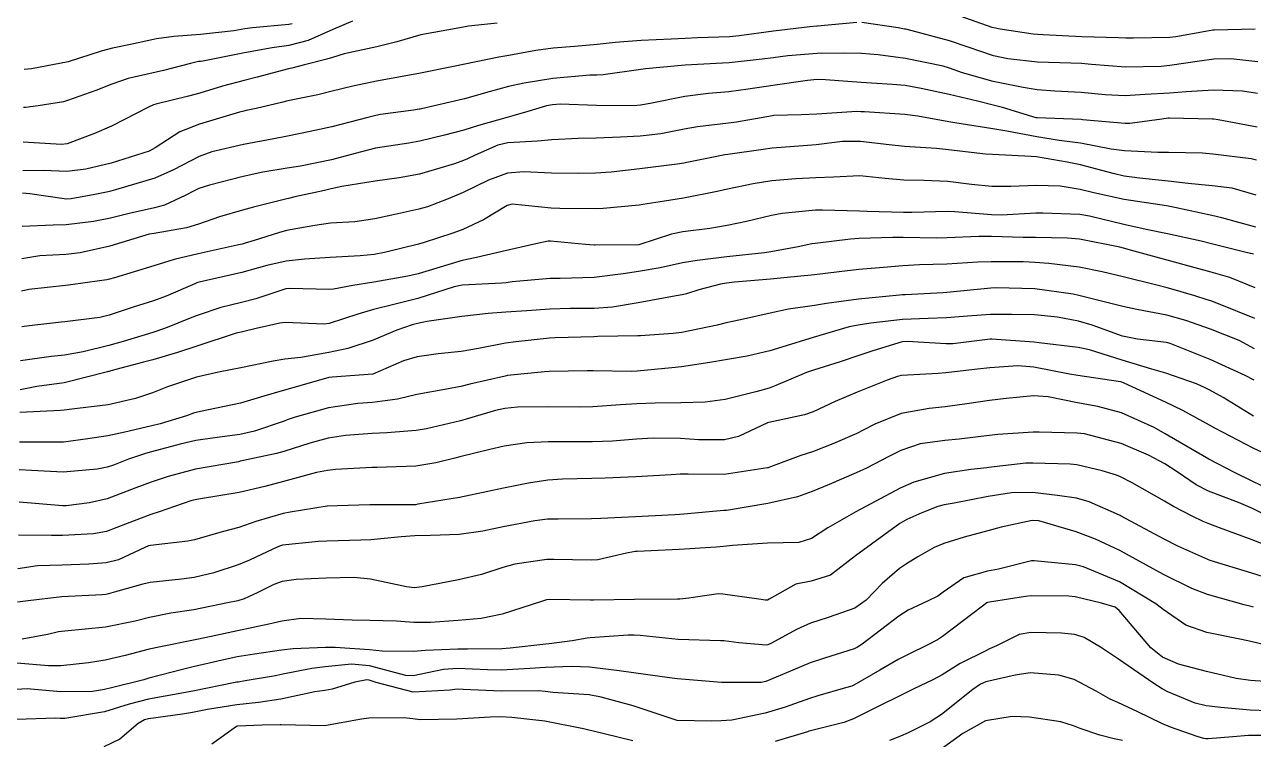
# Model space of a CAD drawing. Header units: metres. Extents: x 307586 to 320046, y 7427249 to 7434250.
# Drawn here: x 318620.1 to 318675.9, y 7430265.8 to 7430298.3 of the extents above; entities that cross this region are included whole.
import ezdxf

# ---------------------------------------------------------------- set-up
doc = ezdxf.new("R2010")
doc.units = ezdxf.units.M
doc.header["$MEASUREMENT"] = 0
doc.layers.add('Curvas de Nivel 1m', color=11, linetype='Continuous')
doc.layers.add('Curvas de Nivel 5m', color=15, linetype='Continuous')

msp = doc.modelspace()

# ---------------------------------------------------------------- linework, layer by layer
at = {"layer": 'Curvas de Nivel 1m', "flags": 128}
for points, elevation in [([(318675.942, 7430298.075), (318674.074, 7430298.034), (318674.013, 7430298.031), (318673.685, 7430297.974), (318672.332, 7430297.726), (318672.07, 7430297.703), (318670.41, 7430297.666), (318670.07, 7430297.67), (318669.734, 7430297.679), (318668.07, 7430297.734), (318666.307, 7430297.821), (318666.071, 7430297.837), (318665.866, 7430297.859), (318664.363, 7430298.086), (318664.074, 7430298.14), (318664.006, 7430298.158), (318662.084, 7430298.831)], 808), ([(318657.859, 7430298.379), (318656.074, 7430298.221), (318656.035, 7430298.219), (318655.722, 7430298.185), (318654.071, 7430297.983), (318652.517, 7430297.777), (318652.068, 7430297.737), (318650.626, 7430297.686), (318650.067, 7430297.656), (318649.428, 7430297.621), (318648.066, 7430297.564), (318646.881, 7430297.475), (318646.064, 7430297.382), (318645.039, 7430297.292), (318644.062, 7430297.218), (318643.289, 7430297.109), (318642.058, 7430296.886), (318641.607, 7430296.805), (318640.054, 7430296.488), (318639.542, 7430296.378), (318638.05, 7430296.076), (318636.64, 7430295.821), (318636.042, 7430295.718), (318634.977, 7430295.498), (318634.035, 7430295.257), (318633.392, 7430295.096), (318632.028, 7430294.818), (318631.743, 7430294.757), (318630.584, 7430294.484), (318630.132, 7430294.379), (318630.022, 7430294.353), (318629.833, 7430294.305), (318628.015, 7430293.773), (318627.122, 7430293.419), (318626.004, 7430292.689), (318625.724, 7430292.544), (318623.997, 7430292), (318622.86, 7430291.716), (318621.993, 7430291.61), (318620.937, 7430291.657), (318619.993, 7430291.65)], 807), ([(318641.521, 7430298.356), (318640.231, 7430298.209), (318640.071, 7430298.185), (318639.838, 7430298.141), (318638.067, 7430297.819), (318636.969, 7430297.506), (318636.062, 7430297.279), (318634.582, 7430296.966), (318634.056, 7430296.796), (318633.797, 7430296.711), (318632.782, 7430296.463), (318632.204, 7430296.315), (318632.05, 7430296.274), (318630.632, 7430295.896), (318630.042, 7430295.749), (318629.058, 7430295.485), (318628.033, 7430295.177), (318627.518, 7430295.037), (318626.025, 7430294.673), (318625.922, 7430294.644), (318625.698, 7430294.545), (318624.014, 7430293.681), (318623.253, 7430293.335), (318622.006, 7430292.869), (318621.756, 7430292.842), (318620.006, 7430292.949)], 808), ([(318634.954, 7430298.437), (318634.069, 7430298.069), (318632.954, 7430297.571), (318632.062, 7430297.334), (318631.312, 7430297.226), (318630.058, 7430297.004), (318628.166, 7430296.631), (318628.054, 7430296.619), (318627.969, 7430296.605), (318627.612, 7430296.524), (318626.381, 7430296.203), (318626.047, 7430296.127), (318624.769, 7430295.832), (318624.038, 7430295.584), (318623.314, 7430295.297), (318622.027, 7430294.834), (318621.832, 7430294.786), (318620.684, 7430294.603), (318620.112, 7430294.519), (318620.022, 7430294.517)], 809), ([(318676.059, 7430296.59), (318674.836, 7430296.734), (318674.06, 7430296.712), (318673.411, 7430296.625), (318672.057, 7430296.425), (318671.664, 7430296.386), (318670.056, 7430296.358), (318668.505, 7430296.481), (318668.058, 7430296.516), (318667.573, 7430296.529), (318666.058, 7430296.586), (318664.706, 7430296.727), (318664.061, 7430296.868), (318662.904, 7430297.262), (318662.067, 7430297.548), (318660.138, 7430298.064), (318660.072, 7430298.076), (318660.026, 7430298.085), (318659.735, 7430298.135), (318658.076, 7430298.378)], 807), ([(318676.045, 7430295.162), (318675.361, 7430295.265), (318674.046, 7430295.31), (318672.801, 7430295.227), (318672.045, 7430295.177), (318670.937, 7430295.108), (318670.043, 7430295.058), (318669.125, 7430295.105), (318668.045, 7430295.209), (318666.838, 7430295.259), (318666.046, 7430295.329), (318665.413, 7430295.436), (318664.049, 7430295.708), (318662.655, 7430296.104), (318662.055, 7430296.309), (318661.772, 7430296.397), (318660.059, 7430296.747), (318658.828, 7430296.916), (318658.061, 7430296.976), (318657.237, 7430296.993), (318656.061, 7430296.979), (318654.725, 7430296.866), (318654.059, 7430296.777), (318653.557, 7430296.716), (318652.056, 7430296.558), (318651.749, 7430296.54), (318650.055, 7430296.445), (318648.264, 7430296.277), (318648.053, 7430296.249), (318646.34, 7430296.007), (318646.05, 7430295.997), (318645.734, 7430295.988), (318644.048, 7430295.836), (318642.758, 7430295.63), (318642.044, 7430295.472), (318641.159, 7430295.241), (318640.038, 7430294.917), (318638.097, 7430294.462), (318638.033, 7430294.448), (318637.992, 7430294.442), (318637.728, 7430294.403), (318636.236, 7430294.203), (318636.02, 7430294.159), (318635.659, 7430294.065), (318634.015, 7430293.648), (318633.033, 7430293.439), (318632.01, 7430293.227), (318631.382, 7430293.104), (318630.007, 7430292.849), (318628.566, 7430292.512), (318628.001, 7430292.292), (318626.84, 7430291.686), (318625.991, 7430291.313), (318624.203, 7430290.784), (318623.984, 7430290.722), (318623.861, 7430290.694), (318623.265, 7430290.577), (318622.192, 7430290.376), (318621.98, 7430290.366), (318620.31, 7430290.607), (318619.983, 7430290.633)], 806), ([(318676.006, 7430292.126), (318675.757, 7430292.194), (318674.009, 7430292.407), (318673.541, 7430292.444), (318672.01, 7430292.477), (318671.525, 7430292.48), (318670.011, 7430292.55), (318669.394, 7430292.637), (318668.016, 7430292.902), (318667.038, 7430293.029), (318666.02, 7430293.186), (318664.662, 7430293.442), (318664.025, 7430293.547), (318662.306, 7430293.83), (318662.029, 7430293.875), (318660.623, 7430294.124), (318660.034, 7430294.202), (318658.199, 7430294.322), (318658.035, 7430294.332), (318657.861, 7430294.335), (318656.033, 7430294.222), (318655.33, 7430294.191), (318654.088, 7430294.154), (318654.032, 7430294.151), (318652.393, 7430293.861), (318652.027, 7430293.813), (318650.621, 7430293.647), (318650.022, 7430293.545), (318648.959, 7430293.325), (318648.017, 7430293.222), (318647.129, 7430293.177), (318646.015, 7430293.128), (318645.207, 7430293.12), (318644.014, 7430293.061), (318643.356, 7430292.994), (318642.011, 7430292.912), (318641.55, 7430292.814), (318640.523, 7430292.365), (318640.173, 7430292.196), (318640, 7430292.113), (318639.587, 7430291.964), (318637.994, 7430291.503), (318637.075, 7430291.327), (318635.99, 7430291.173), (318634.477, 7430290.932), (318633.987, 7430290.825), (318633.683, 7430290.756), (318632.344, 7430290.466), (318632.054, 7430290.397), (318631.982, 7430290.383), (318630.469, 7430289.991), (318629.973, 7430289.856), (318628.919, 7430289.556), (318627.964, 7430289.23), (318627.42, 7430289.066), (318625.957, 7430288.809), (318625.735, 7430288.765), (318625.03, 7430288.554), (318623.949, 7430288.228), (318622.603, 7430287.927), (318621.946, 7430287.849), (318620.761, 7430287.785), (318619.943, 7430287.648)], 804), ([(318675.989, 7430290.546), (318674.888, 7430290.853), (318673.993, 7430290.964), (318672.901, 7430291.073), (318671.995, 7430291.181), (318670.683, 7430291.316), (318669.997, 7430291.406), (318669.499, 7430291.519), (318668.002, 7430291.921), (318667.399, 7430292.046), (318666.006, 7430292.276), (318665.766, 7430292.304), (318664.007, 7430292.389), (318663.69, 7430292.411), (318662.01, 7430292.604), (318661.469, 7430292.658), (318660.012, 7430292.758), (318659.326, 7430292.828), (318658.015, 7430292.986), (318657.205, 7430292.979), (318656.013, 7430292.835), (318655.417, 7430292.784), (318654.01, 7430292.675), (318653.6, 7430292.623), (318652.005, 7430292.388), (318651.867, 7430292.369), (318651.196, 7430292.238), (318650.213, 7430292.036), (318650, 7430291.999), (318649.693, 7430291.948), (318647.997, 7430291.731), (318646.705, 7430291.584), (318645.995, 7430291.537), (318645.204, 7430291.521), (318643.995, 7430291.535), (318642.739, 7430291.599), (318641.995, 7430291.54), (318641.13, 7430291.22), (318639.986, 7430290.668), (318639.303, 7430290.38), (318638.357, 7430290.015), (318637.975, 7430289.905), (318636.744, 7430289.64), (318635.969, 7430289.46), (318635.062, 7430289.338), (318633.965, 7430289.266), (318633.253, 7430289.168), (318631.96, 7430288.931), (318631.594, 7430288.838), (318630.492, 7430288.485), (318630.082, 7430288.359), (318629.951, 7430288.321), (318629.725, 7430288.268), (318627.946, 7430287.877), (318626.858, 7430287.616), (318625.941, 7430287.332), (318624.157, 7430286.788), (318623.934, 7430286.723), (318623.808, 7430286.697), (318622.927, 7430286.58), (318622.061, 7430286.458), (318621.931, 7430286.444), (318620.268, 7430286.266), (318619.927, 7430286.184)], 803), ([(318675.97, 7430289.091), (318674.421, 7430289.519), (318673.978, 7430289.618), (318672.285, 7430289.987), (318671.983, 7430290.044), (318671.919, 7430290.055), (318669.986, 7430290.349), (318668.608, 7430290.649), (318667.99, 7430290.796), (318667.091, 7430290.95), (318665.992, 7430290.984), (318664.848, 7430290.933), (318663.991, 7430290.939), (318663.059, 7430291.033), (318661.993, 7430291.156), (318660.902, 7430291.213), (318659.994, 7430291.221), (318659.147, 7430291.295), (318657.995, 7430291.418), (318656.802, 7430291.365), (318655.994, 7430291.324), (318655.09, 7430291.289), (318653.993, 7430291.191), (318653.149, 7430291.061), (318651.989, 7430290.812), (318651.513, 7430290.709), (318649.984, 7430290.408), (318649.119, 7430290.263), (318648.147, 7430290.111), (318647.98, 7430290.084), (318646.339, 7430289.934), (318645.977, 7430289.92), (318644.37, 7430289.931), (318643.977, 7430289.959), (318642.201, 7430290.126), (318641.979, 7430290.073), (318640.912, 7430289.418), (318639.962, 7430288.983), (318639.514, 7430288.823), (318638.215, 7430288.396), (318637.952, 7430288.323), (318636.417, 7430287.946), (318635.947, 7430287.851), (318635.301, 7430287.785), (318633.946, 7430287.716), (318632.774, 7430287.632), (318631.944, 7430287.549), (318631.066, 7430287.355), (318629.938, 7430287.034), (318628, 7430286.585), (318627.933, 7430286.571), (318627.893, 7430286.561), (318627.803, 7430286.521), (318626.503, 7430285.956), (318625.921, 7430285.746), (318625.008, 7430285.462), (318623.911, 7430285.092), (318623.485, 7430284.99), (318621.906, 7430284.791), (318621.727, 7430284.77), (318620.285, 7430284.606), (318619.945, 7430284.567)], 802), ([(318675.867, 7430287.856), (318675.525, 7430287.946), (318673.958, 7430288.335), (318673.487, 7430288.448), (318671.965, 7430288.782), (318670.984, 7430288.984), (318669.971, 7430289.216), (318668.418, 7430289.592), (318667.977, 7430289.66), (318666.304, 7430289.731), (318665.978, 7430289.726), (318664.422, 7430289.637), (318663.976, 7430289.648), (318662.298, 7430289.787), (318661.978, 7430289.795), (318660.351, 7430289.752), (318659.977, 7430289.758), (318658.329, 7430289.803), (318657.978, 7430289.816), (318656.289, 7430289.867), (318655.978, 7430289.858), (318654.466, 7430289.712), (318653.974, 7430289.62), (318652.848, 7430289.342), (318651.967, 7430289.158), (318651.179, 7430289.023), (318649.962, 7430288.871), (318649.448, 7430288.77), (318647.953, 7430288.28), (318645.98, 7430288.273), (318645.953, 7430288.269), (318645.923, 7430288.271), (318645.539, 7430288.306), (318643.955, 7430288.454), (318643.837, 7430288.449), (318643.282, 7430288.337), (318641.95, 7430288.026), (318640.595, 7430287.715), (318639.945, 7430287.568), (318638.783, 7430287.229), (318637.939, 7430286.969), (318637.477, 7430286.865), (318635.935, 7430286.587), (318634.971, 7430286.434), (318634.098, 7430286.28), (318633.93, 7430286.266), (318632.088, 7430286.31), (318631.93, 7430286.286), (318630.571, 7430285.836), (318629.921, 7430285.665), (318628.979, 7430285.442), (318627.911, 7430285.085), (318627.508, 7430284.925), (318626.551, 7430284.534), (318626.079, 7430284.361), (318625.901, 7430284.301), (318624.548, 7430283.901), (318623.894, 7430283.712), (318622.735, 7430283.421), (318621.89, 7430283.276), (318621.275, 7430283.21), (318619.887, 7430283.019)], 801), ([(318675.923, 7430284.936), (318674.272, 7430285.614), (318673.931, 7430285.742), (318673.765, 7430285.796), (318673.192, 7430285.971), (318672.212, 7430286.263), (318671.936, 7430286.341), (318671.471, 7430286.462), (318669.941, 7430286.827), (318668.985, 7430287.066), (318667.945, 7430287.276), (318666.565, 7430287.435), (318665.947, 7430287.49), (318665.401, 7430287.519), (318663.947, 7430287.522), (318663.344, 7430287.493), (318661.946, 7430287.405), (318660.696, 7430287.372), (318659.945, 7430287.334), (318659.064, 7430287.263), (318657.943, 7430287.167), (318657.049, 7430287.062), (318655.94, 7430286.926), (318654.539, 7430286.794), (318653.938, 7430286.732), (318652.295, 7430286.585), (318651.936, 7430286.548), (318651.661, 7430286.507), (318650.683, 7430286.243), (318650.12, 7430286.06), (318649.931, 7430286.016), (318649.65, 7430285.974), (318647.927, 7430285.65), (318646.764, 7430285.452), (318645.924, 7430285.402), (318644.834, 7430285.401), (318643.923, 7430285.37), (318642.88, 7430285.293), (318641.922, 7430285.23), (318641.111, 7430285.168), (318639.919, 7430285.026), (318638.328, 7430284.813), (318637.908, 7430284.719), (318637.661, 7430284.648), (318636.977, 7430284.409), (318636.22, 7430284.096), (318635.898, 7430283.957), (318634.745, 7430283.581), (318633.892, 7430283.396), (318632.608, 7430283.177), (318631.889, 7430283.089), (318631.355, 7430283.008), (318629.885, 7430282.697), (318628.883, 7430282.505), (318627.88, 7430282.277), (318626.564, 7430281.846), (318625.873, 7430281.574), (318625.115, 7430281.303), (318623.867, 7430281.018), (318622.093, 7430280.815), (318621.865, 7430280.776), (318621.698, 7430280.758), (318619.863, 7430280.667)], 799), ([(318675.907, 7430283.569), (318675.211, 7430283.947), (318673.918, 7430284.457), (318672.791, 7430284.846), (318671.924, 7430285.089), (318670.572, 7430285.358), (318669.928, 7430285.487), (318669.506, 7430285.594), (318667.932, 7430285.989), (318667.68, 7430286.043), (318665.935, 7430286.285), (318664.185, 7430286.328), (318663.935, 7430286.312), (318661.946, 7430286.122), (318661.773, 7430286.112), (318660.044, 7430286.017), (318659.932, 7430286.009), (318659.797, 7430285.998), (318657.929, 7430285.815), (318656.481, 7430285.62), (318655.926, 7430285.533), (318654.753, 7430285.364), (318653.923, 7430285.186), (318652.575, 7430284.876), (318651.918, 7430284.739), (318651.511, 7430284.64), (318649.913, 7430284.308), (318649.522, 7430284.256), (318648.029, 7430284.161), (318647.911, 7430284.154), (318646.092, 7430284.117), (318645.91, 7430284.111), (318644.16, 7430284.067), (318643.909, 7430284.053), (318642.369, 7430283.88), (318641.905, 7430283.815), (318640.676, 7430283.587), (318639.899, 7430283.45), (318638.854, 7430283.343), (318637.891, 7430283.206), (318637.282, 7430283.013), (318635.883, 7430282.42), (318634.037, 7430282.283), (318633.881, 7430282.258), (318633.624, 7430282.188), (318631.875, 7430281.686), (318630.933, 7430281.418), (318629.869, 7430281.099), (318628.064, 7430280.716), (318627.864, 7430280.677), (318627.747, 7430280.638), (318627.426, 7430280.524), (318626.231, 7430280.162), (318625.856, 7430280.069), (318624.621, 7430279.783), (318623.849, 7430279.61), (318622.947, 7430279.473), (318621.844, 7430279.334), (318621.122, 7430279.319), (318619.844, 7430279.327)], 798), ([(318675.886, 7430282.136), (318675.482, 7430282.351), (318673.9, 7430283.074), (318672.084, 7430283.813), (318671.911, 7430283.856), (318670.599, 7430284.003), (318669.914, 7430284.146), (318668.534, 7430284.646), (318667.921, 7430284.825), (318666.971, 7430285.001), (318665.923, 7430285.102), (318664.871, 7430285.123), (318663.923, 7430285.116), (318662.88, 7430285.053), (318661.921, 7430284.966), (318661.095, 7430284.944), (318659.921, 7430284.904), (318658.491, 7430284.724), (318657.918, 7430284.64), (318657.511, 7430284.571), (318656.181, 7430284.177), (318655.979, 7430284.112), (318655.912, 7430284.09), (318654.454, 7430283.645), (318653.902, 7430283.48), (318652.875, 7430283.239), (318651.895, 7430283.066), (318651.187, 7430282.944), (318649.89, 7430282.746), (318649.45, 7430282.696), (318647.887, 7430282.546), (318647.63, 7430282.539), (318645.887, 7430282.571), (318645.617, 7430282.573), (318643.886, 7430282.536), (318643.683, 7430282.526), (318641.989, 7430282.348), (318641.883, 7430282.328), (318640.289, 7430281.956), (318639.878, 7430281.854), (318639.225, 7430281.728), (318637.874, 7430281.488), (318636.996, 7430281.284), (318635.87, 7430281.133), (318635.208, 7430281.088), (318633.867, 7430280.889), (318632.356, 7430280.463), (318631.995, 7430280.334), (318631.86, 7430280.286), (318630.516, 7430279.821), (318629.851, 7430279.671), (318628.812, 7430279.542), (318627.846, 7430279.398), (318627.137, 7430279.234), (318625.838, 7430278.891), (318625.568, 7430278.812), (318624.788, 7430278.55), (318624.102, 7430278.285), (318623.829, 7430278.198), (318623.362, 7430278.101), (318621.827, 7430277.961), (318620.386, 7430278.046), (318619.827, 7430278.067)], 797), ([(318675.869, 7430280.512), (318674.479, 7430281.352), (318673.88, 7430281.691), (318673.702, 7430281.783), (318673.271, 7430281.969), (318671.89, 7430282.457), (318671.247, 7430282.642), (318669.898, 7430283.048), (318668.423, 7430283.514), (318667.907, 7430283.624), (318666.125, 7430283.843), (318665.91, 7430283.866), (318663.989, 7430284.002), (318663.912, 7430284.002), (318662.219, 7430283.794), (318661.908, 7430283.785), (318660.14, 7430283.898), (318659.909, 7430283.876), (318658.582, 7430283.47), (318657.899, 7430283.24), (318657.095, 7430282.968), (318655.889, 7430282.602), (318655.577, 7430282.494), (318654.857, 7430282.19), (318654.184, 7430281.893), (318653.879, 7430281.784), (318653.275, 7430281.607), (318651.873, 7430281.269), (318650.966, 7430281.146), (318649.872, 7430281.119), (318648.705, 7430281.101), (318647.871, 7430281.069), (318647.129, 7430281.029), (318645.869, 7430280.931), (318645.263, 7430280.912), (318643.869, 7430280.935), (318642.445, 7430280.918), (318641.868, 7430280.861), (318641.452, 7430280.769), (318640.121, 7430280.367), (318639.925, 7430280.307), (318639.862, 7430280.288), (318638.317, 7430279.932), (318637.855, 7430279.851), (318636.518, 7430279.748), (318635.852, 7430279.718), (318634.648, 7430279.635), (318633.849, 7430279.513), (318633.018, 7430279.28), (318631.839, 7430278.9), (318631.502, 7430278.809), (318630.005, 7430278.488), (318629.866, 7430278.457), (318629.833, 7430278.449), (318629.783, 7430278.441), (318627.829, 7430278.098), (318626.589, 7430277.769), (318625.823, 7430277.51), (318625.121, 7430277.246), (318623.815, 7430276.755), (318623.013, 7430276.572), (318621.958, 7430276.441), (318621.811, 7430276.434), (318619.826, 7430276.597)], 796), ([(318676.559, 7430277.199), (318675.829, 7430277.541), (318675.004, 7430277.948), (318673.842, 7430278.561), (318672.5, 7430279.333), (318671.859, 7430279.708), (318671.349, 7430279.995), (318669.869, 7430280.661), (318668.789, 7430280.943), (318667.874, 7430281.118), (318666.542, 7430281.388), (318665.877, 7430281.432), (318664.639, 7430281.308), (318663.874, 7430281.217), (318662.844, 7430281.067), (318661.871, 7430280.925), (318661.136, 7430280.851), (318659.868, 7430280.629), (318658.673, 7430280.148), (318658.149, 7430279.866), (318657.856, 7430279.721), (318656.768, 7430279.251), (318655.844, 7430278.895), (318655.311, 7430278.715), (318653.934, 7430278.199), (318653.857, 7430278.175), (318653.833, 7430278.166), (318653.793, 7430278.161), (318651.829, 7430277.861), (318650.198, 7430277.877), (318649.829, 7430277.878), (318649.423, 7430277.85), (318647.828, 7430277.758), (318646.432, 7430277.689), (318645.827, 7430277.67), (318644.488, 7430277.652), (318643.826, 7430277.605), (318642.952, 7430277.461), (318641.822, 7430277.24), (318641.098, 7430277.08), (318639.817, 7430276.817), (318637.92, 7430276.504), (318637.814, 7430276.488), (318637.732, 7430276.483), (318635.814, 7430276.484), (318635.748, 7430276.486), (318634.263, 7430276.436), (318633.83, 7430276.423), (318633.813, 7430276.421), (318632.126, 7430276.147), (318631.807, 7430276.084), (318630.565, 7430275.718), (318629.797, 7430275.457), (318629.047, 7430275.248), (318627.789, 7430274.899), (318627.478, 7430274.833), (318625.784, 7430274.642), (318625.704, 7430274.621), (318625.539, 7430274.542), (318624.343, 7430273.989), (318623.776, 7430273.841), (318622.983, 7430273.78), (318621.774, 7430273.746), (318620.665, 7430273.71), (318619.773, 7430273.574)], 794), ([(318676.561, 7430275.933), (318675.817, 7430276.308), (318675.179, 7430276.586), (318673.824, 7430277.107), (318673.254, 7430277.395), (318672.391, 7430277.982), (318671.838, 7430278.336), (318671.098, 7430278.743), (318669.852, 7430279.263), (318668.192, 7430279.701), (318667.858, 7430279.742), (318666.13, 7430279.786), (318665.859, 7430279.78), (318664.263, 7430279.67), (318663.856, 7430279.628), (318662.495, 7430279.458), (318661.852, 7430279.398), (318660.726, 7430279.245), (318659.845, 7430278.944), (318659.309, 7430278.67), (318658.289, 7430278.153), (318657.831, 7430277.939), (318656.596, 7430277.402), (318655.822, 7430277.082), (318655.155, 7430276.851), (318653.816, 7430276.536), (318651.933, 7430276.228), (318651.813, 7430276.217), (318650.003, 7430276.056), (318649.811, 7430276.043), (318649.587, 7430276.03), (318647.81, 7430275.941), (318646.237, 7430275.867), (318645.808, 7430275.85), (318644.292, 7430275.831), (318643.808, 7430275.825), (318643.231, 7430275.753), (318641.804, 7430275.476), (318640.878, 7430275.283), (318639.801, 7430275.13), (318638.493, 7430275.089), (318637.793, 7430275.07), (318637.172, 7430275.027), (318635.79, 7430274.899), (318635.341, 7430274.873), (318633.789, 7430274.837), (318633.423, 7430274.811), (318631.786, 7430274.646), (318631.646, 7430274.611), (318631.338, 7430274.474), (318630.29, 7430273.973), (318629.776, 7430273.758), (318628.661, 7430273.395), (318627.769, 7430273.175), (318627.196, 7430273.099), (318625.767, 7430272.949), (318625.435, 7430272.874), (318624.306, 7430272.555), (318623.885, 7430272.435), (318623.761, 7430272.411), (318623.594, 7430272.396), (318621.76, 7430272.308), (318620.24, 7430272.123), (318619.757, 7430272.062)], 793), ([(318677.488, 7430274.231), (318675.802, 7430274.887), (318674.324, 7430275.439), (318673.81, 7430275.626), (318673.576, 7430275.729), (318673.078, 7430275.971), (318672.238, 7430276.404), (318671.819, 7430276.64), (318670.356, 7430277.476), (318669.83, 7430277.757), (318669.65, 7430277.832), (318668.995, 7430278.023), (318667.837, 7430278.3), (318667.545, 7430278.335), (318665.838, 7430278.38), (318665.532, 7430278.369), (318663.834, 7430278.169), (318663.755, 7430278.16), (318663.031, 7430278.092), (318661.831, 7430277.899), (318660.447, 7430277.504), (318659.824, 7430277.237), (318657.813, 7430276.16), (318656.539, 7430275.439), (318655.801, 7430274.949), (318655.22, 7430274.765), (318653.798, 7430274.739), (318652.214, 7430274.64), (318651.797, 7430274.591), (318651.468, 7430274.562), (318649.795, 7430274.447), (318647.878, 7430274.363), (318647.794, 7430274.359), (318647.722, 7430274.352), (318647.393, 7430274.284), (318646.1, 7430273.985), (318645.788, 7430273.961), (318644.104, 7430274.001), (318643.788, 7430273.992), (318642.336, 7430273.79), (318641.782, 7430273.637), (318640.814, 7430273.323), (318639.773, 7430273.071), (318638.129, 7430272.755), (318637.766, 7430272.711), (318637.416, 7430272.754), (318635.77, 7430273.106), (318635.019, 7430273.179), (318633.77, 7430273.153), (318632.401, 7430273.093), (318631.768, 7430272.999), (318631.383, 7430272.857), (318630.631, 7430272.481), (318630.037, 7430272.211), (318629.759, 7430272.128), (318629.287, 7430272.025), (318627.755, 7430271.718), (318626.719, 7430271.564), (318625.751, 7430271.371), (318625.1, 7430271.196), (318623.747, 7430270.921), (318621.9, 7430270.744), (318621.744, 7430270.733), (318621.62, 7430270.715), (318621.11, 7430270.596), (318619.965, 7430270.382)], 792), ([(318676.597, 7430273.115), (318675.784, 7430273.372), (318673.893, 7430273.959), (318673.793, 7430273.997), (318672.425, 7430274.606), (318671.802, 7430274.92), (318669.852, 7430275.97), (318669.813, 7430275.994), (318669.778, 7430276.011), (318668.407, 7430276.619), (318667.82, 7430276.777), (318666.964, 7430276.906), (318665.823, 7430277.039), (318664.872, 7430277.019), (318663.821, 7430276.855), (318662.278, 7430276.564), (318661.817, 7430276.475), (318661.531, 7430276.398), (318660.804, 7430276.12), (318660.121, 7430275.815), (318659.808, 7430275.633), (318657.793, 7430274.16), (318656.666, 7430273.285), (318655.775, 7430273.013), (318655.086, 7430272.874), (318653.871, 7430272.199), (318653.803, 7430272.159), (318653.762, 7430272.145), (318653.708, 7430272.146), (318653.299, 7430272.207), (318651.766, 7430272.431), (318651.564, 7430272.434), (318650.224, 7430272.245), (318649.817, 7430272.195), (318649.762, 7430272.194), (318649.707, 7430272.195), (318647.762, 7430272.181), (318645.906, 7430272.155), (318645.761, 7430272.154), (318643.897, 7430272.183), (318643.761, 7430272.168), (318643.535, 7430272.097), (318641.755, 7430271.518), (318640.795, 7430271.317), (318639.752, 7430271.229), (318638.502, 7430271.141), (318637.75, 7430271.137), (318636.963, 7430271.196), (318635.751, 7430271.234), (318634.94, 7430271.24), (318633.751, 7430271.291), (318632.607, 7430271.313), (318631.75, 7430271.205), (318631.16, 7430271.064), (318629.746, 7430270.757), (318628.544, 7430270.508), (318627.894, 7430270.364), (318627.74, 7430270.333), (318626.237, 7430270.033), (318625.734, 7430269.924), (318624.635, 7430269.646), (318623.726, 7430269.422), (318622.982, 7430269.313), (318621.722, 7430269.178), (318621.152, 7430269.165), (318619.723, 7430269.29)], 791), ([(318677.2, 7430269.925), (318675.746, 7430270.275), (318675.322, 7430270.369), (318673.75, 7430270.689), (318672.789, 7430271.01), (318671.76, 7430271.722), (318671.424, 7430271.993), (318669.778, 7430272.986), (318668.149, 7430273.673), (318667.789, 7430273.757), (318665.906, 7430273.944), (318665.791, 7430273.936), (318664.293, 7430273.567), (318663.784, 7430273.472), (318662.716, 7430273.159), (318661.769, 7430272.509), (318661.538, 7430272.341), (318661.095, 7430272.117), (318660.19, 7430271.694), (318659.756, 7430271.425), (318658.093, 7430270.155), (318657.885, 7430270.014), (318657.74, 7430269.946), (318656.381, 7430269.526), (318655.73, 7430269.303), (318654.943, 7430268.97), (318653.717, 7430268.458), (318653.505, 7430268.414), (318651.716, 7430268.42), (318651.522, 7430268.425), (318649.718, 7430268.574), (318649.354, 7430268.62), (318647.722, 7430268.859), (318647.066, 7430268.943), (318645.725, 7430269.111), (318644.899, 7430269.135), (318643.724, 7430269.089), (318643.003, 7430269.051), (318641.722, 7430268.98), (318641.094, 7430268.985), (318639.723, 7430269.049), (318639.093, 7430269.009), (318637.718, 7430268.715), (318637.387, 7430268.734), (318635.724, 7430269.171), (318634.913, 7430269.24), (318633.723, 7430269.132), (318633.117, 7430269.054), (318631.717, 7430268.773), (318631.466, 7430268.723), (318630.089, 7430268.486), (318629.767, 7430268.435), (318629.712, 7430268.428), (318629.636, 7430268.415), (318627.708, 7430268.025), (318626.45, 7430267.788), (318625.704, 7430267.658), (318624.827, 7430267.424), (318623.698, 7430267.077), (318621.894, 7430266.786), (318621.695, 7430266.786), (318621.497, 7430266.79), (318619.694, 7430266.737)], 789), ([(318677.242, 7430268.402), (318675.721, 7430268.499), (318675.07, 7430268.599), (318673.727, 7430268.92), (318672.461, 7430269.25), (318671.737, 7430269.566), (318671.201, 7430269.995), (318669.76, 7430271.69), (318669.576, 7430271.828), (318668.955, 7430272.022), (318667.767, 7430272.297), (318667.474, 7430272.336), (318665.767, 7430272.344), (318665.511, 7430272.318), (318663.961, 7430272.078), (318663.793, 7430272.049), (318663.762, 7430272.031), (318663.558, 7430271.88), (318661.747, 7430270.495), (318661.511, 7430270.346), (318661.078, 7430270.117), (318660.18, 7430269.682), (318659.733, 7430269.452), (318658.897, 7430268.971), (318657.715, 7430268.289), (318657.625, 7430268.25), (318657.333, 7430268.164), (318656.078, 7430267.808), (318655.708, 7430267.691), (318654.607, 7430267.288), (318653.701, 7430267.021), (318652.183, 7430266.708), (318651.697, 7430266.675), (318651.274, 7430266.658), (318649.697, 7430266.691), (318648.512, 7430267.078), (318647.704, 7430267.358), (318646.248, 7430267.754), (318645.708, 7430267.855), (318644.06, 7430267.965), (318643.71, 7430268.01), (318643.414, 7430268.029), (318641.71, 7430268.023), (318639.976, 7430268.102), (318639.71, 7430268.11), (318639.4, 7430268.065), (318637.709, 7430267.971), (318636.031, 7430268.417), (318635.714, 7430268.522), (318635.603, 7430268.533), (318635.062, 7430268.427), (318634.031, 7430268.116), (318633.709, 7430268.058), (318633.255, 7430267.993), (318631.705, 7430267.656), (318630.685, 7430267.498), (318629.702, 7430267.396), (318628.378, 7430267.189), (318627.698, 7430267.052), (318627.247, 7430266.975), (318625.695, 7430266.761), (318625.521, 7430266.716), (318625.231, 7430266.545), (318624.392, 7430265.843), (318623.677, 7430265.498)], 788), ([(318676.514, 7430267.123), (318675.705, 7430267.163), (318674.373, 7430267.286), (318673.707, 7430267.347), (318673.212, 7430267.471), (318671.968, 7430267.986), (318671.715, 7430268.121), (318671.34, 7430268.372), (318669.735, 7430269.477), (318668.914, 7430270.022), (318668.175, 7430270.462), (318667.748, 7430270.596), (318667.142, 7430270.653), (318665.749, 7430270.689), (318665.226, 7430270.587), (318664.201, 7430270.075), (318663.885, 7430269.935), (318663.74, 7430269.873), (318662.553, 7430269.276), (318661.723, 7430268.768), (318661.299, 7430268.534), (318660.439, 7430268.123), (318659.959, 7430267.879), (318659.709, 7430267.756), (318658.942, 7430267.378), (318657.699, 7430266.764), (318657.261, 7430266.601), (318655.693, 7430266.208), (318655.671, 7430266.202), (318655.614, 7430266.181), (318654.146, 7430265.738)], 787), ([(318677.605, 7430266.009), (318675.694, 7430266.003), (318675.633, 7430266.002), (318674.924, 7430265.948), (318673.798, 7430265.853), (318673.692, 7430265.857), (318673.604, 7430265.873), (318673.311, 7430265.966), (318672.095, 7430266.383), (318671.699, 7430266.549), (318670.617, 7430267.087), (318669.708, 7430267.501), (318669.357, 7430267.663), (318668.725, 7430268.025), (318667.72, 7430268.545), (318667.029, 7430268.742), (318665.725, 7430268.85), (318665.038, 7430268.752), (318663.718, 7430268.442), (318663.462, 7430268.338), (318663.118, 7430268.089), (318661.701, 7430266.956), (318661.188, 7430266.625), (318660.189, 7430266.125), (318659.842, 7430265.978), (318659.691, 7430265.92), (318659.339, 7430265.785)], 786), ([(318647.688, 7430265.766), (318645.762, 7430266.229), (318645.692, 7430266.245), (318645.442, 7430266.303), (318643.696, 7430266.658), (318642.186, 7430266.831), (318641.698, 7430266.854), (318641.214, 7430266.839), (318639.697, 7430266.742), (318638.027, 7430266.725), (318637.696, 7430266.757), (318637.297, 7430266.804), (318635.697, 7430266.793), (318635.373, 7430266.747), (318633.693, 7430266.44), (318631.719, 7430266.495), (318631.693, 7430266.493), (318631.674, 7430266.49), (318630.86, 7430266.478), (318629.746, 7430266.436), (318629.692, 7430266.422), (318628.576, 7430265.61)], 787)]:
    msp.add_lwpolyline(points, dxfattribs=dict(at, elevation=elevation))
at = {"layer": 'Curvas de Nivel 5m', "flags": 128}
for points, elevation in [([(318632.217, 7430298.323), (318632.071, 7430298.287), (318630.416, 7430298.14), (318630.069, 7430298.091), (318629.57, 7430298), (318628.066, 7430297.831), (318626.85, 7430297.747), (318626.064, 7430297.634), (318624.886, 7430297.383), (318624.059, 7430297.217), (318623.546, 7430297.088), (318622.053, 7430296.59), (318620.38, 7430296.275), (318620.047, 7430296.247)], 810), ([(318676.028, 7430293.625), (318674.266, 7430293.967), (318674.06, 7430293.996), (318674.033, 7430293.996), (318674.006, 7430293.997), (318672.033, 7430294.033), (318671.99, 7430294.034), (318671.708, 7430293.993), (318670.245, 7430293.792), (318670.03, 7430293.789), (318668.105, 7430293.966), (318668.032, 7430293.971), (318666.043, 7430294.05), (318665.997, 7430294.061), (318664.471, 7430294.517), (318664.038, 7430294.63), (318663.333, 7430294.804), (318662.043, 7430295.11), (318660.777, 7430295.392), (318660.047, 7430295.52), (318659.477, 7430295.569), (318658.048, 7430295.659), (318656.439, 7430295.786), (318656.049, 7430295.789), (318655.61, 7430295.748), (318654.046, 7430295.515), (318652.918, 7430295.348), (318652.043, 7430295.239), (318651.127, 7430295.154), (318650.041, 7430295.018), (318648.466, 7430294.702), (318648.036, 7430294.623), (318647.722, 7430294.597), (318646.036, 7430294.621), (318644.381, 7430294.669), (318644.036, 7430294.65), (318643.767, 7430294.601), (318642.917, 7430294.341), (318642.239, 7430294.139), (318642.029, 7430294.087), (318640.683, 7430293.703), (318640.02, 7430293.498), (318639.132, 7430293.267), (318638.012, 7430292.994), (318637.512, 7430292.901), (318636.005, 7430292.677), (318635.074, 7430292.434), (318634, 7430292.14), (318632.595, 7430291.866), (318631.996, 7430291.768), (318630.892, 7430291.583), (318629.992, 7430291.385), (318628.465, 7430290.99), (318627.986, 7430290.838), (318627.767, 7430290.741), (318627.362, 7430290.526), (318626.421, 7430290.091), (318625.974, 7430289.965), (318624.816, 7430289.712), (318623.967, 7430289.505), (318623.202, 7430289.34), (318621.962, 7430289.192), (318621.376, 7430289.182), (318619.961, 7430289.122)], 805), ([(318675.937, 7430286.336), (318674.789, 7430286.8), (318673.944, 7430287.053), (318673.218, 7430287.25), (318671.949, 7430287.587), (318670.45, 7430288.005), (318669.955, 7430288.137), (318669.79, 7430288.178), (318667.96, 7430288.537), (318667.414, 7430288.592), (318665.961, 7430288.62), (318665.409, 7430288.62), (318663.961, 7430288.661), (318663.389, 7430288.669), (318661.96, 7430288.609), (318661.481, 7430288.594), (318659.96, 7430288.615), (318659.484, 7430288.613), (318657.959, 7430288.574), (318657.572, 7430288.551), (318655.956, 7430288.353), (318655.81, 7430288.327), (318655.185, 7430288.192), (318653.95, 7430287.963), (318653.659, 7430287.922), (318651.948, 7430287.737), (318650.612, 7430287.578), (318649.945, 7430287.464), (318648.924, 7430287.247), (318647.941, 7430287.074), (318647.254, 7430286.972), (318645.938, 7430286.809), (318644.382, 7430286.76), (318643.937, 7430286.757), (318642.201, 7430286.613), (318641.935, 7430286.568), (318641.745, 7430286.542), (318639.934, 7430286.455), (318639.576, 7430286.375), (318637.925, 7430285.851), (318636.77, 7430285.561), (318635.917, 7430285.35), (318635.199, 7430285.145), (318633.907, 7430284.719), (318633.666, 7430284.685), (318631.907, 7430284.755), (318631.655, 7430284.724), (318630.583, 7430284.483), (318630.033, 7430284.357), (318629.901, 7430284.326), (318629.679, 7430284.272), (318627.895, 7430283.687), (318627.02, 7430283.401), (318625.888, 7430283.072), (318625.472, 7430282.959), (318623.99, 7430282.559), (318623.906, 7430282.536), (318623.883, 7430282.529), (318623.844, 7430282.522), (318621.877, 7430282.025), (318620.631, 7430281.847), (318619.874, 7430281.698)], 800), ([(318677.446, 7430278.317), (318675.85, 7430279.056), (318674.1, 7430279.958), (318673.864, 7430280.091), (318672.653, 7430280.761), (318671.874, 7430281.141), (318669.988, 7430282.009), (318669.884, 7430282.05), (318669.831, 7430282.063), (318667.888, 7430282.354), (318667.512, 7430282.421), (318665.893, 7430282.736), (318665.169, 7430282.792), (318663.892, 7430282.709), (318663.339, 7430282.641), (318661.888, 7430282.472), (318661.551, 7430282.45), (318659.886, 7430282.355), (318659.705, 7430282.313), (318659.229, 7430282.14), (318657.877, 7430281.59), (318656.871, 7430281.172), (318655.868, 7430280.706), (318655.483, 7430280.568), (318653.863, 7430280.223), (318653.795, 7430280.201), (318652.487, 7430279.587), (318651.851, 7430279.431), (318650.661, 7430279.431), (318649.851, 7430279.487), (318648.61, 7430279.51), (318647.851, 7430279.47), (318646.764, 7430279.376), (318645.848, 7430279.335), (318644.819, 7430279.34), (318643.848, 7430279.338), (318642.881, 7430279.301), (318641.845, 7430279.152), (318641.201, 7430278.998), (318639.837, 7430278.662), (318639.604, 7430278.606), (318638.742, 7430278.386), (318637.831, 7430278.234), (318636.069, 7430278.179), (318635.83, 7430278.175), (318634.188, 7430278.078), (318633.829, 7430278.047), (318633.327, 7430277.947), (318631.824, 7430277.536), (318630.987, 7430277.313), (318629.818, 7430277.047), (318628.053, 7430276.755), (318627.815, 7430276.714), (318627.663, 7430276.673), (318627.233, 7430276.526), (318626.18, 7430276.163), (318625.805, 7430276.043), (318624.723, 7430275.627), (318623.794, 7430275.272), (318623.204, 7430275.157), (318621.79, 7430275.083), (318621.296, 7430275.089), (318619.79, 7430275.098)], 795), ([(318675.869, 7430271.832), (318675.762, 7430271.862), (318675.434, 7430271.943), (318673.77, 7430272.408), (318673.056, 7430272.688), (318671.783, 7430273.317), (318670.531, 7430274.003), (318669.797, 7430274.4), (318668.691, 7430274.916), (318667.805, 7430275.253), (318666.113, 7430275.754), (318665.81, 7430275.774), (318664.411, 7430275.47), (318663.805, 7430275.307), (318662.726, 7430275.02), (318661.799, 7430274.73), (318661.368, 7430274.543), (318660.623, 7430274.122), (318660.108, 7430273.807), (318659.785, 7430273.589), (318659.001, 7430272.915), (318658.276, 7430272.152), (318657.759, 7430271.787), (318656.558, 7430271.369), (318655.752, 7430271.103), (318655.121, 7430270.815), (318653.978, 7430270.198), (318653.822, 7430270.119), (318653.741, 7430270.104), (318652.504, 7430270.219), (318651.821, 7430270.306), (318651.744, 7430270.31), (318651.662, 7430270.312), (318649.744, 7430270.368), (318648.023, 7430270.553), (318647.746, 7430270.57), (318647.469, 7430270.559), (318645.744, 7430270.443), (318645.616, 7430270.429), (318644.926, 7430270.308), (318643.89, 7430270.169), (318643.74, 7430270.153), (318642.111, 7430269.971), (318641.737, 7430269.946), (318640.182, 7430269.92), (318639.736, 7430269.92), (318638.258, 7430269.87), (318637.734, 7430269.823), (318636.31, 7430269.838), (318635.735, 7430269.904), (318634.169, 7430270.003), (318633.736, 7430269.998), (318632.259, 7430269.938), (318631.734, 7430269.885), (318630.509, 7430269.704), (318629.729, 7430269.578), (318628.843, 7430269.387), (318627.722, 7430269.126), (318627.237, 7430269.008), (318625.714, 7430268.605), (318625.661, 7430268.593), (318625.484, 7430268.542), (318624.074, 7430268.191), (318623.708, 7430268.098), (318623.149, 7430268.01), (318621.707, 7430267.993), (318620.193, 7430268.12), (318619.708, 7430268.099)], 790), ([(318669.919, 7430265.78), (318669.691, 7430265.833), (318669.539, 7430265.86), (318668.892, 7430266.022), (318667.991, 7430266.33), (318667.697, 7430266.445), (318667.119, 7430266.625), (318665.701, 7430266.84), (318664.902, 7430266.867), (318663.699, 7430266.679), (318662.673, 7430266.095), (318661.686, 7430265.39)], 785)]:
    msp.add_lwpolyline(points, dxfattribs=dict(at, elevation=elevation))

doc.saveas('drawing.dxf')
